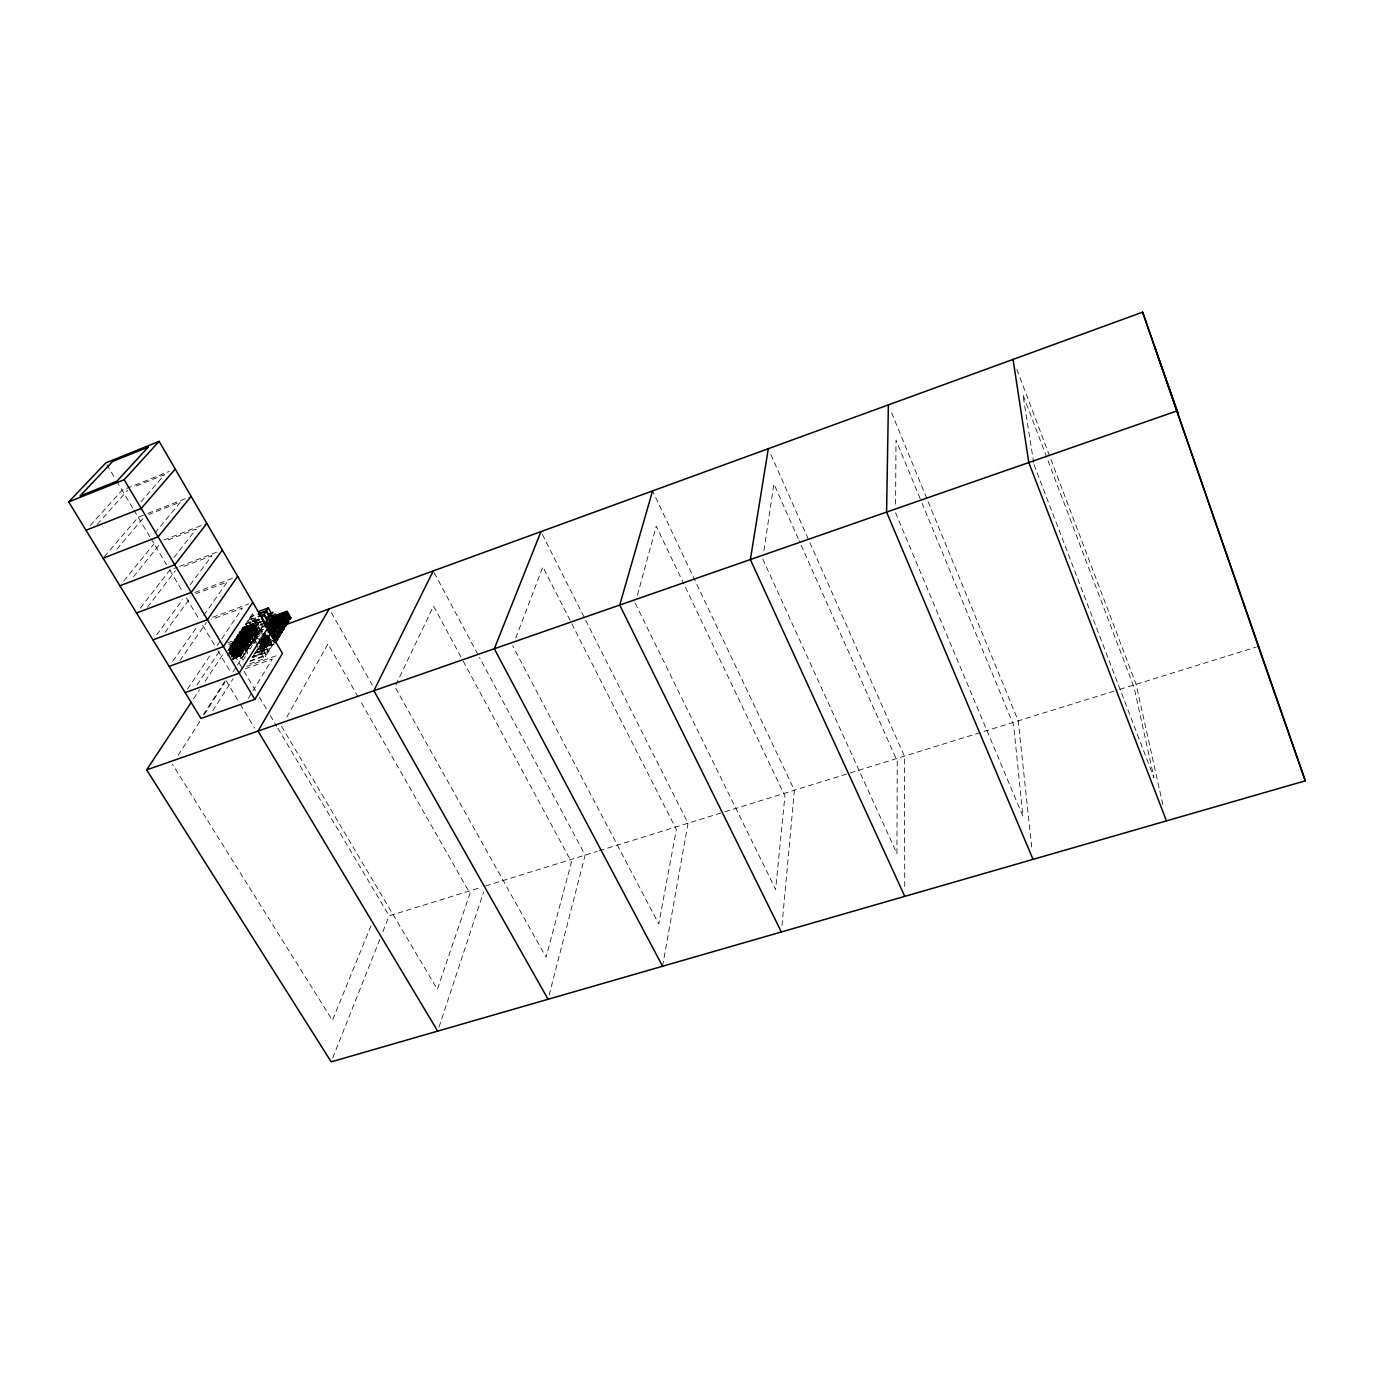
<?xml version="1.0" encoding="UTF-8"?>
<svg xmlns="http://www.w3.org/2000/svg" width="1374" height="1374" viewBox="0 0 1374 1374"><rect width="100%" height="100%" fill="white"/><g stroke="black" fill="none" stroke-linecap="round" stroke-linejoin="round"><path stroke-width="0.75" stroke-dasharray="5 3.75" d="M895.59 504.189L896.003 440.058L921.319 501.441M781.961 925.629L794.395 790.239L652.564 490.913M763.961 550.596L773.871 483.906L798.208 538.574M229.338 650.881L230.523 650.383L230.093 651.637M231.88 649.799L231.502 651.001L231.931 649.713M231.571 653.869L232.223 652.135L233.254 653.131M232.635 646.776L232.962 647.927L231.983 647.686M232.584 654.247L233.237 652.53M234.473 643.101L234.593 644.853M233.563 653.612C238.801 651.705 232.034 651.001 234.731 649.988M233.941 650.245L233.099 649.146M234.817 646.656L234.233 647.463L233.425 645.608M245.293 644.062L243.851 643.685L245.104 642.053L235.177 645.591M235.486 644.131L234.782 643.152M237.17 643.238C236.173 645.419 234.971 641.332 236.912 642.843M233.219 655.329L234.164 653.079M236.654 639.631L236.929 640.851L237.805 639.941M230.763 654.694L229.218 652.083L230.798 654.642L232.429 652.118L234.92 652.118L233.425 652.341M236.019 650.984L235.126 653.371M235.607 649.507L234.404 651.018M235.761 648.545L237.925 648.82M235.813 646.673L237.496 644.938M235.452 646.828L236.414 646.072L235.006 645.797M235.023 655.535L234.696 655.965M236.448 654.883L234.971 655.312M237.513 642.019L237.616 643.152L238.561 642.173M234.817 654.745L235.864 652.839M237.977 639.563L238.956 638.979M236.002 650.452L236.517 649.455M236.672 649.095L236.5 647.996M236.088 647.068L237.376 647.223M237.616 646.587L237.427 645.024M239.437 637.381L239.849 636.128L238.801 636.952M237.53 647.549L235.572 651.688M238.561 642.517L238.166 643.307L241.223 642.826M237.599 655.261L237.599 653.938M238.046 645.66L239.213 646.003M236.929 652.805L237.101 651.62L234.679 651.894M238.475 651.036C240.347 653.2 235.761 651.413 238.526 650.95M239.265 641.349L239.059 642.448M238.2 649.232L237.221 649.816M237.41 648.545L238.544 647.996M239.66 639.322L253.348 634.118M239.007 645.505L239.54 644.732M240.21 636.746L240.553 635.527M238.217 643.187L239.643 643.41L238.887 641.864M239.729 642.534L240.982 642.259M237.736 655.364L238.234 654.368M240.536 641.71L251.098 637.622M238.097 652.015L237.702 652.822L239.059 651.499M238.337 648.425L239.591 649.078L240.295 647.326M242.133 639.7L240.107 639.7M241.532 639.168L242.648 638.36L241.206 638.309M240.364 636.128L241.807 636.162L240.313 636.214M240.982 637.759L243.026 634.977L249.828 646.742M244.211 639.666L241.412 642.293M243.129 632.246L242.666 632.882M241.876 639.958L241.24 638.481M242.116 638.738L243.73 637.244M242.03 640.782L243.335 641.349M245.723 635.286L242.236 636.076M240.072 651.723C242.288 649.988 236.895 650.864 240.467 649.232L240.914 651.654L241.309 650.864M240.811 647.429L240.605 648.7M244.228 636.351L242.837 636.402L243.181 635.097M243.868 634.273L243.542 635.217M241.12 646.914L242.099 644.887M240.759 644.526L241.326 645.694L242.271 644.097M244.881 631.422C244.915 634.599 245.723 629.052 243.662 633.259M244.4 640.267L243.112 641.864M243.181 639.013L244.933 637.862L233.408 641.916L232.326 643.547M243.524 641.4L243.009 639.958M243.662 638.326L243.078 639.374M244.057 636.952L244.606 634.393M242.82 637.914L245.053 638.463M245.225 636.248L242.545 640.954M245.225 633.071L245.07 631.473M244.538 635.612L245.122 634.376M243.181 643.771L243.507 644.904M243.782 643.771L244.709 643.272M244.864 633.654L246.41 633.019L246.719 630.803M244.435 641.503L243.421 643.341M245.602 640.387L243.902 641.95M246.53 628.828L247.028 627.849M245.053 638.807L244.143 640.37M244.709 636.729L245.499 637.88L242.305 632.744M245.98 633.534L246.101 635.406M247.767 631.954L244.314 632.212M245.242 634.788L248.9 634.376M247.028 631.937L247.251 635.441M247.732 630.202L247.406 631.147M245.929 641.177L245.036 640.25M245.723 639.786L246.616 637.33M247.389 636.626L247.56 637.931M247.87 634.359L247.32 634.96M244.246 627.317L244.022 628.657L245.276 627.695L252.404 640.507L254.001 639.941C244.314 625.548 252.026 630.082 246.066 632.882M248.093 632.126L246.496 631.164M248.247 631.113L247.389 631.937M248.007 632.04L248.728 630.597M247.011 639.717L247.509 640.009M248.076 627.987L249.415 628.347L250.738 625.393M248.454 637.021L248.969 636.042L249.604 637.33M248.471 634.908L249.467 633.156M251.871 628.553L249.244 632.143M249.158 630.632L252.593 630.838L251.528 629.842M248.746 630.803C251.356 629.017 248.127 631.714 251.906 629.636M248.866 626.578L250.48 628.158L251.081 627.454M251.253 627.094L251.751 626.115M249.965 634.513L250.463 633.551M251.459 629.876L250.274 632.761M252.249 627.471L252.129 626.166M251.356 632.641L251.545 633.946M252.387 630.872L251.459 631.542L252.816 630.408M254.31 630.082L253.795 629.206M264.083 641.538L262.829 641.984M264.821 637.965L266.333 637.931M264.529 645.11C263.756 642.276 267.672 646.261 267.398 643.788M265.732 641.108L264.375 640.902M266.092 639.855L266.951 641.624L269.441 640.834L264.083 631.439M267.449 636.78L266.659 637.88L267.569 636.969M265.44 644.2L264.873 645.316M269.218 638.275L266.212 644.423M266.367 640.816L268.291 640.147M269.424 640.593L267.655 643.513M267.844 641.641L267.587 640.061M270.438 639.666L269.029 637.261L266.865 636.901M267.26 639.597L269.665 640.782M662.56 966.248L688.048 823.198L540.944 531.618M549.136 995.154L585.169 855.092L479.526 657.476M637.45 595.148L656.24 526.122L683.823 583.95M231.536 646.622L232.876 647.91M229.922 649.009C244.074 670.838 226.212 646.415 231.055 649.198M230.385 654.127L231.914 651.654M231.038 651.448L231.45 650.623L230.574 651.929M232.567 644.973L232.756 645.849M230.918 653.698L230.729 652.787M233.168 650.331L230.952 652.341L232.086 650.503M233.391 647.841L233.803 647.034L232.927 648.322M236.225 639.494L237.307 640.971M234.902 641.4L235.486 642.465M233.271 650.091L232.653 649.387M234.628 645.814L235.177 643.908M232.515 653.114L232.927 652.307L231.571 652.994M234.267 648.03L233.322 648.717L234.439 646.896M233.511 651.07L231.553 654.402M235.727 644.251L236.139 643.461L235.28 644.732M232.996 654.196L249.003 629.155M237.358 637.811L237.135 639.15L238.08 638.481M236.963 642.242L237.496 640.353L244.778 652.427M234.868 649.507L236.448 649.558M231.725 647.102L234.731 651.276L235.881 647.446M233.786 654.763L233.374 655.587L234.233 654.299M237.736 642.877L237.084 643.564M238.767 640.232L236.809 640.679M240.003 635.75L242.099 633.328M234.611 653.629L233.958 651.62L232.137 654.436M235.246 650.95L236.517 650.125M235.212 652.375L236.586 650.675M238.956 640.868L238.011 641.538L239.093 639.769M235.401 652.272L235.383 651.07M235.091 654.642L235.624 654.282M240.656 636.729L239.918 637.656M236.946 650.005L238.114 649.541L237.17 651.104M237.565 647.36L237.067 646.707M241.034 635.046L243.679 632.744M242.683 631.473L243.73 633.174M236.208 653.045L237.513 651.808M237.565 648.751L238.921 647.068M239.523 642.362L239.574 641.4M238.183 647.996L229.561 651.551L246.255 645.248L247.543 643.238L240.192 631.216L251.751 627.368L250.6 625.926M237.444 651.018L236.706 652.152L238.956 648.957L238.2 647.652M236.998 653.595L239.282 656.068L232.841 658.404M238.904 644.303L239.162 646.776L238.921 644.646M240.519 642.517L241.927 641.984L240.914 641.71M239.9 645.145L241.24 643.496M241.824 638.841L241.893 637.862M244.143 631.25L243.335 631.559L244.194 629.962M239.179 648.167L242.03 645.368M241.103 641.795L241.034 640.731M241.755 640.49L238.647 634.771L236.689 637.759L242.408 648.116M242.855 636.746C239.9 630.013 250.171 640.232 245.568 637.33M237.358 655.072L237.341 655.295M239.78 647.412L238.372 648.202M240.69 644.32L239.866 643.959L237.908 648.081M239.042 650.434L239.797 649.507M241.584 642.86L242.047 642.706M242.185 640.267L242.305 639.408M241.858 642.448L242.271 643.736M242.219 641.572L243.542 639.941M245.843 630.305L244.915 630.975L245.963 629.275M240.433 648.425L240.038 649.198L239.505 646.862L237.685 649.662M241.154 645.419L241.566 646.725M243.404 638.257L243.662 637.33M242.82 640.524L243.576 641.813L241.395 644.921L242.099 643.822M246.513 629.618L244.555 627.832M241.377 646.828L242.116 645.9M243.885 639.339L243.524 637.57M243.061 642.637L244.194 642.843M244.538 638.034L245.843 636.42M246.375 631.834L247.2 631.593M242.459 645.265L243.301 644.956M243.335 642.208L242.614 640.439M243.816 640.988L246.616 638.275M246.341 633.431L243.301 627.678L241.377 630.632L247.251 640.731M243.696 643.238L245.087 642.242M246.152 635.818L248.78 632.641M248.076 629.034L246.53 627.42L245.602 628.073L245.688 626.802L246.77 629.979M244.761 641.71L244.125 639.734M245.74 638.326L246.169 639.597M247.372 633.809L246.702 634.857L248.11 632.916M248.557 626.149L249.175 627.076L249.69 626.269M246.685 636.746C244.967 639.614 251.94 631.25 246.101 630.872M245.998 639.7L246.719 638.79M248.419 632.332L247.921 630.168L250.463 634.204M248.694 631.92L249.81 632.366M250.171 627.952L249.02 626.51M247.045 638.171L247.698 638.034M247.526 634.256L248.282 635.355M248.402 633.929L249.673 630.889M250.995 626.097L236.311 648.665M245.929 643.667L245.534 644.458L245.019 642.122M248.282 636.162L249.003 635.269M250.274 631.336L250.995 632.315M250.824 632.229L250.429 633.019L251.27 631.765M250.497 636.591L250.102 637.381L249.587 635.046M253.074 628.742L252.679 629.532L254.173 628.21L254.877 629.962M253.417 630.185L253.039 630.958L254.362 629.996M264.65 637.313L265.714 638.807M266.161 637.072L266.539 636.282L267.054 638.017M264.22 644.062L268.531 637.158L268.136 637.948M267.501 640.971L268.394 639.425M268.909 637.484L268.772 638.91L269.716 638.773L263.344 649.713L256.165 652.307M268.342 641.692L269.304 641.005L265.251 634.462M267.724 644.715L268.308 644.2M268.995 642.654L269.373 641.057M271.365 642.74L270.317 643.564M439.027 1027.082L483.596 892.018M515.748 637.983L542.867 566.827L676.386 829.535L658.747 923.929L512.725 645.883M332.748 1057.894L379.774 939.524M382.899 931.641L389.168 915.857L481.587 887.209M370.997 925.801L332.422 1020.332L172.42 764.236M230.214 653.165L246.049 647.704L241.961 640.524L243.404 640.662M234.782 646.914L233.906 646.055L233.408 647.034M233.219 647.566L237.668 656.652M231.948 652.341L232.962 653.389M244.177 631.8L254.19 628.021L252.988 629.395L253.795 630.46M237.839 650.606L236.826 648.683M239.024 645.351L241.584 644.354M239.488 645.471L239.128 644.062M245.07 634.135L246.341 633.929L244.881 634.668M234.164 650.692L235.95 652.41L235.933 650.675M244.108 638.36L244.057 637.45M240.021 647.532L238.818 650.537M242.408 642.688L242.734 641.744M242.099 645.23L241.893 646.398M245.98 638.515L244.881 636.694M250.927 627.849L250.875 626.956M246.942 636.866L246.118 638.601M248.952 634.633L248.007 636.265M250.412 634.29L249.965 633.259M264.976 637.57L265.027 638.481M268.651 645.78L264.77 639.082L266.333 638.275M268.737 637.948L269.184 637.536M267.604 643.255L268.583 642.826M269.63 642.225L269.304 643.169M286.737 717.125L327.974 643.959L358.717 697.94M248.488 698.164L251.734 692.822M252.816 691.053L272.292 659.073L245.362 668.76M271.262 644.835L266.006 635.887M271.657 644.32L270.163 641.692M249.742 663.779L264.151 658.593L266.024 655.535L262.966 650.314L261.077 653.354L252.06 656.6M250.257 660.757L266.401 654.934L268.274 651.911L263.774 643.942M270.489 648.288L254.448 654.11L252.541 657.115L268.634 651.293L270.489 648.288L263.774 636.763L268.445 645.505L267.982 644.303M253.984 653.56L270.867 647.704L272.705 644.715M268.153 644.87L268.72 643.805L263.069 633.826M270.352 643.221L270.214 644.767M265.388 636.11L270.077 644.921L268.342 642.002M266.487 643.719L270.197 637.673M263.464 650.142L264.924 647.807L259.549 638.601M265.732 646.519L267.191 644.183L264.598 639.528M267.415 643.685L266.161 643.564M261.404 641.555L265.096 647.875L263.585 650.297L258.965 642.397M265.955 646.879L267.346 644.251L261.833 635.011M268.205 643.255L269.544 640.576L266.848 635.956M252.782 656.583L262.503 653.062L269.39 641.864L268.6 641.28M261.421 637.381L267.243 645.505L265.663 642.86L264.34 644.784M265.285 642.002L265.869 640.301M267.69 637.811L266.59 639.391L267.569 637.588M262.365 647.085L263.19 645.849L260.665 641.658L264.237 647.24L265.852 644.561M266.298 641.83L267.844 639.975M269.064 637.227L268.634 638.962M265.577 643.582L266.882 644.784M266.384 641.761L267.226 640.542L266.35 641.108M262.898 648.339L259.205 642.019L262.932 648.545L263.945 646.673M271.674 643.255L264.718 645.488L266.59 642.551M269.63 637.347L266.985 641.864L269.974 641.108M261.97 650.692L265.096 647.875M264.237 647.051L265.697 644.715M262.056 644.595L273.512 640.387L261.558 645.007M263.688 641.795L263.035 642.998L261.489 640.37M264.942 640.559L266.024 640.902M265.955 638.189L264.959 639.975L267.106 638.532M266.264 636.712L267.93 635.217M260.802 647.652L261.558 646.433M262.125 645.711L270.798 642.311M263.069 644.028L263.894 642.792M265.405 640.404L266.144 639.202M263.653 644.062L268.909 641.675M264.667 642.414L265.319 641.194M265.921 640.456L266.453 639.769M254.825 653.509L256.715 650.503L274.353 644.131M260.785 634.17L262.623 631.267L258.862 632.607L253.64 623.641L242.477 627.729L251.734 643.479L250.137 644.062L241.326 629.464L242.597 627.695M212.695 710.839L233.133 678.67M228.805 649.85L255.1 640.421L264.203 626.149M242.889 657.614L233.374 641.727L232.069 643.547L240.897 658.507L243.902 655.415L234.542 639.941L235.71 638.171M247.543 650.349L238.028 634.651L236.74 636.454L245.551 651.224L248.694 648.253L240.708 634.668L238.526 635.973M239.179 632.899L247.852 647.635L249.347 645.127M250.137 644.062L251.631 641.572M253.881 638.051L252.404 640.507L253.881 639.786M248.162 627.506L249.158 627.42L254.671 636.986L256.131 634.548L247.904 620.687L255.873 617.75M251.494 624.243L256.904 633.5L258.364 631.061M232.927 672.075L236.276 666.837M237.393 665.102L257.453 633.706M258.364 632.779L259.806 630.529L254.551 621.546L253.108 623.779M240.897 658.507L244.074 655.484L236.07 641.744L235.229 642.86M246.393 651.86L243.232 654.848L246.393 651.86L238.389 638.189L237.565 639.322M245.551 651.224L248.694 648.253M247.852 647.635L250.978 644.664L243.851 630.735M251.734 643.479L253.245 641.108L245.276 627.695M253.658 640.713L255.495 637.588L248.969 625.582M255.959 637.107L257.745 634.084M258.243 633.534L260.15 630.563L254.568 621.357L253.074 623.659L258.484 632.916L256.904 633.5M260.528 629.979L262.4 627.025L259.36 621.787L242.631 627.884L241.584 629.481L252.679 625.359M232.721 659.486L240.21 656.549L242.133 653.474L239.711 648.957M241.944 645.711L244.469 649.85L242.545 652.908L233.185 656.308M247.183 645.711L249.072 642.671L246.564 638.549M249.467 642.139L251.356 639.116L248.866 635.011M255.873 632.092L254.001 635.08L250.497 628.519M256.234 631.593L258.106 628.622L255.701 624.5L254.963 625.668M203.232 714.892L224.941 681.057M241.412 654.934L240.244 656.755L232.378 643.479M246.049 647.704L244.898 649.507L227.5 655.862M247.2 645.917L248.35 644.131M249.501 642.345L250.635 640.576L246.53 633.5M254.018 635.286L255.152 633.534L239.66 638.67M256.268 631.8L257.385 630.048L236.689 637.759M178.122 755.339L199.814 721.505M204.365 714.377L224.907 682.328M237.908 654.797L238.114 656.068M240.261 651.173L240.021 653.028M242.047 648.786L242.58 647.566M244.057 645.591L237.805 635.286M244.366 645.196L245.019 644.2L243.954 645.041L244.057 644.183M246.65 641.641L246.994 640.542M248.642 638.463L242.391 628.313L252.266 645.625M249.467 636.901L248.763 637.553M250.566 635.441L252.49 632.435M252.885 631.834L254.791 628.863L238.046 634.857L236.998 636.471M259.36 621.787L257.47 624.723L241.377 630.632M242.185 648.734L241.189 647.566M249.725 637.21L248.522 636.935M242.339 649.404L242.339 648.356M246.942 642.259L246.496 641.074M249.226 638.721L249.518 638.206M251.494 635.217L251.03 634.049M253.726 631.731L253.709 630.7M239.591 655.518L234.301 657.15L234.851 656.411M241.927 651.894L231.691 655.192M242.442 649.833L238.595 642.895M244.246 648.288L233.408 651.911M246.547 644.715L232.979 649.232M248.831 641.16L235.246 646.003M253.056 633.603L240.038 638.618M255.306 631.147L255.289 630.134L242.236 634.943M239.282 656.068L240.587 654.041L233.237 641.761L253.091 634.548L254.345 632.641M241.618 652.444L242.923 650.417L235.572 638.223L255.324 631.061M245.242 646.811L243.954 648.82L233.975 652.272L235.126 650.486M248.539 641.692L249.828 639.683M256.595 629.172L255.839 630.322M235.83 654.711L236.517 653.44M238.183 651.087L238.87 649.816M260.15 630.563L234.404 639.992L239.454 649.026L239.866 648.184M239.969 647.618L241.206 646.209M242.648 643.994L243.507 642.637M248.024 636.986L248.093 635.561M251.837 629.996L252.61 628.588M253.211 627.557L239.969 631.937M236.431 654.161L237.187 652.77M244.95 641.023L245.791 640.902M245.139 640.353L245.809 639.099L247.509 640.662M247.646 639.305L247.251 637.467M252.524 629.275L253.451 627.97L255.804 632.109M231.759 656.171L232.618 654.883L234.422 657.803L234.576 656.703M235.109 654.299L235.349 656.446L234.817 654.093M238.131 652.856L237.067 654.058M238.818 651.705L237.942 652.41M240.742 649.988L241.154 648.081M241.566 647.034L242.803 645.625M243.061 646.398L243.49 644.475M245.929 640.473L245.74 641.435M246.186 639.906L247.406 638.515M247.595 638.292L248.247 637.484M248.471 636.368L250.36 633.843M250.738 632.864L252.627 630.34M254.825 626.939L255.427 627.97L244.366 632.057M235.263 655.243L236.568 655.707L230.815 645.935M237.839 653.492L238.544 652.495M238.973 651.98L238.286 650.984M240.175 649.85L241.034 648.58M242.511 646.261L243.181 645.299M244.503 643.616L240.536 636.643M244.812 642.688L245.482 641.744L245.362 642.843M247.114 639.133L247.749 638.223M249.381 635.595L250.016 634.719L249.913 635.801M251.648 632.092L252.266 631.233L252.163 632.315M231.124 646.45L231.09 645.505L229.973 647.137L236.07 657.236L231.519 648.425M249.845 633.122L250.36 632.074L250.789 634.444L250.892 633.586M233.305 654.608L232.515 656.051L230.042 651.929L232.567 655.69M233.649 654.058L235.658 650.95M233.597 648.27L235.813 650.434L250.686 627.54M240.244 644.509L242.116 640.868M244.847 637.416L249.518 629.601L250.703 631.8M251.803 626.304L252.301 627.386M253.64 623.641L251.906 625.771M233.666 655.432L234.902 654.024M237.255 650.4L235.074 653.474M240.021 646.072L241.91 643.221M244.606 638.979L246.513 636.145M249.072 632.195L251.03 629.172M251.631 628.141L252.266 626.956M236.242 652.633L237.101 651.62M238.595 649.009L238.475 647.549L238.629 648.614M239.505 647.498L239.866 644.612M240.931 645.402L241.137 644.372L240.69 645.265M241.824 643.925L242.563 642.603M244.005 642.105L243.542 640.919M245.551 638.292L245.706 637.776M246.427 636.849L246.616 635.664M248.11 633.895L248.711 634.977M248.694 633.328L249.398 632.074M250.102 631.267L250.102 630.34M233.202 654.677L233.735 657.03L233.666 655.827M245.259 639.408L243.25 637.364M248.883 633.843L249.828 634.427M234.714 649.249L234.799 648.545C231.244 656.824 233.013 647.618 235.486 648.751M241.772 645.437L239.471 641.332L237.685 644.698M241.79 637.794L240.021 641.126M242.906 634.049L246.358 630.769M231.296 654.35L232.103 653.285L230.763 653.44M238.097 644.217L236.225 647.532L246.238 644.2M240.433 640.645L238.956 644.131M247.303 630.082L240.845 640.439L241.807 641.246M234.164 651.156L249.106 628.107M231.845 655.261L234.044 652.925M235.693 649.06L234.954 650.469M249.209 628.931L250.034 627.695M231.21 657.236L232.738 654.917L234.456 657.82M248.539 630.632L249.742 627.952M230.385 651.448L231.811 654.299M232.841 647.48L231.708 649.301L232.67 648.614L232.653 650.434M239.231 639.288L238.08 639.254M239.815 636.832C237.942 639.992 239.797 636.918 240.725 639.631M244.005 632.572L243.198 631.92M243.353 629.721L244.417 630.271L245.637 628.433M230.454 651.894L231.175 650.967M232.206 648.683L233.717 647.927L233.03 646.914M234.542 645.11L236.191 644.269M236.878 641.555L238.526 640.713M239.179 638.017L240.416 636.694M241.481 634.513L242.734 632.796M243.765 631.027L245.431 630.151M258.175 638.24L254.379 639.614L247.268 626.218L247.835 627.265M242.202 634.153L243.542 633.208M246.977 626.733L247.354 626.149C248.694 630.752 253.091 633.105 250.721 633.517M230.282 653.028L243.937 647.772M236.775 643.324L236.088 645.282M238.234 641.95L238.028 641.898M241.395 636.248L240.742 638.154M246.53 628.176L248.213 628.399M233.185 649.078L248.316 643.856M233.992 648.476L235.452 647.291M235.126 646.604L235.538 645.488M237.805 643.702L235.95 644.681M236.878 644.166L239.643 639.065M244.383 632.538L243.284 634.238L244.16 636.11M232.172 651.345L234.164 648.391M239.196 640.61L241.154 637.691M241.498 637.072L243.456 634.17L244.28 635.578M243.782 633.569L245.723 630.666L247.423 633.002M233.632 649.85L232 648.854M233.923 649.387L234.37 649.627M237.376 644.166L237.358 643.221M238.99 641.555L238.406 642.036M239.815 639.614L241.274 642.07M241.36 637.965L240.931 638.858M242.03 637.055L241.996 636.11M243.335 635.681L243.542 634.565M245.894 630.975L246.152 631.903M246.599 630.048L246.581 628.725L247.904 629.103M255.633 640.009L228.445 649.541M233.46 642.877L233.443 641.933M238.114 635.801L238.097 634.874M242.7 628.828L242.683 627.901M232.258 645.505L234.422 647.704L236.5 644.801L238.698 647.566M236.929 638.378L238.853 640.37L239.282 639.202M241.549 631.37L243.301 633.294M243.833 627.884L245.826 629.739M234.147 643.376L242.459 656.068L244.074 655.484M236.86 639.58L237.754 640.026M239.454 635.63L239.54 634.341M234.611 643.41L234.662 644.32M237.547 644.097L236.929 641.297M230.54 650.039L231.364 648.906L236.191 657.115M232.893 646.45L233.717 645.316M234.25 644.32L240.347 656.154L232.618 658.953M236.191 641.349L237.101 641.864M241.085 633.191L249.982 649.198L254.533 642.07L245.551 627.162M242.992 631.164L242.167 632.298L241.841 630.838M245.396 627.317L247.509 629.481M234.181 645.333L234.164 644.389L243.061 660.087L247.698 652.805L237.668 635.441L251.116 630.237L249.931 628.811M238.853 638.223L238.853 636.866M241.154 634.702L241.12 633.758L242.185 636.986M243.438 631.198L243.421 630.271M243.576 641.813L239.042 632.95L240.313 631.164M249.69 641.606L228.29 649.696L249.587 641.761L243.146 630.683M234.662 639.992L235.727 638.378L235.796 639.339L262.451 629.326M239.299 632.967L240.347 631.353L257.093 625.325L255.186 628.279L237.891 634.702L247.165 650.641M231.158 646.244L259.823 635.733M233.511 642.671L259.686 633.242M256.457 631.078L236.294 638.36L234.319 641.366L240.33 651.465M248.642 637.089L248.522 637.948L249.45 637.278L243.696 627.094L245.602 624.174L259.617 619.039M251.408 632.916L245.998 623.59L247.904 620.687M259.154 620.206L253.194 622.405L251.305 625.29L248.282 620.121L250.171 617.235L256.131 615.037M250.549 616.651L252.438 613.8L255.444 618.953L253.572 621.821L250.549 616.651L256.509 614.47M193.562 698.799L199.436 689.92M205.293 681.04L222.897 654.385M197.014 684.991L219.205 651.654M217.178 645.643L220.613 640.524M221.764 638.807L242.442 608.012L211.441 619.502M187.499 689.095L211.012 654.11M179.925 660.551L206.358 622.662M203.747 615.312L227.225 582.009L196.121 593.705M172.78 661.255L196.963 626.905M165.052 632.315L191.003 596.848M156.67 634.822L182.794 599.459M190.196 584.843L211.836 555.697L180.612 567.599M147.482 607.119L175.443 570.742M140.371 608.047L169.775 570.124L177.555 567.153M173.983 557.535L196.242 529.042L164.914 541.15M133.553 576.633L159.693 544.293M123.849 580.927L154.077 543.812M154.85 533.146L180.458 502.042L149.027 514.391M116.876 549.119L143.755 517.517M104.407 556.607L138.19 517.191L146.039 514.116M140.904 501.853L164.485 474.717L132.935 487.272M97.211 524.336L127.593 490.398M90.152 525.624L122.097 490.226L169.328 471.402M245.328 628.691L245.757 629.893L246.272 628.845M247.148 629.24L247.904 628.433L246.959 627.935M251.871 638.223L247.595 630.288M246.719 633.414L247.612 633.139M250.085 631.473L251.202 631.473M242.563 639.7L242.958 638.309M244.864 639.065L243.696 638.498M234.164 653.732L233.116 653.32M266.041 643.685L267.226 643.736M268.514 644.2L268.514 642.912M245.448 632.521L246.204 633.466M240.158 642.517L238.286 641.108M246.513 639.614L244.366 637.038M236.723 645.093L238.836 646.69M239.231 643.839L240.622 645.196M236.225 646.673L235.177 646.519M244.641 641.04L245.809 641.349L240.107 631.8M240.811 644.492L240.587 643.53M233.7 649.833L235.486 649.696M239.608 646.141L240.313 646.072M231.33 653.44L230.66 652.959M232.395 655.724L241.635 652.341M147.997 513.344L189.165 497.165M163.85 540.034L206.839 523.391M179.513 566.397L216.508 552.296M194.971 592.452L233.769 577.853M212.626 617.287L248.763 603.907M248.282 620.121L256.251 617.184M245.998 623.59L259.995 618.455M259.531 619.64L252.988 621.941L251.665 624.311L257.573 634.015M260.047 619.537L251.803 622.697L259.016 635.028L256.783 638.549L249.536 626.166M243.696 627.094L259.738 621.203L262.778 626.441M242.253 628.468L252.318 624.827L250.497 626.836M242.751 628.605L265.251 620.172M241.326 629.464L264.873 620.756M254.121 625.084L253.434 626.218M248.419 627.437L253.623 635.595L251.734 638.601L252.902 637.038L239.368 642.105M265.01 622.937L240.467 632.092L249.45 647.051M264.65 623.521L240.381 632.229L240.398 631.37M239.042 632.95L250.429 628.828M248.419 628.433L249.364 628.485M252.009 627.506L251.15 626.046M244.177 630.46L243.868 630.254M249.484 628.519L247.457 627.076M241.738 632.71L242.167 633.62M237.668 635.441L266.573 625.118M238.063 635.733L262.279 626.853M236.74 636.454L262.4 627.025M242.288 634.994L255.289 630.134M235.349 638.962L256.354 631.216L252.85 624.912M227.723 642.723L263.722 629.567M245.259 637.57L246.564 637.261L245.379 635.818M228.496 644.269L260.184 632.864M232.069 643.547L257.865 634.118L252.077 624.414L250.858 627.248L256.131 636.265L254.688 636.797M258.896 634.513L228.754 645.505L242.94 669.413M252.868 636.763L237.616 642.019M237.788 642.688L238.647 642.362M234.902 644.389L251.957 638.068M254.671 636.986L256.251 636.42L250.137 625.479M230.66 646.089L251.785 638.532M257.402 636.815L229.716 647.137L231.021 645.282L237.771 657.081L230.901 645.333L250.807 638.086L252.095 636.145L247.526 628.691L246.908 630.563M229.973 647.137L241.189 643.049L242.408 644.853M244.263 642.105L246.77 646.244L244.881 649.301L230.231 654.625M236.465 645.23L234.92 648.133L254.053 619.245L261.232 631.559M248.522 640.645L238.063 644.664L242.683 652.513L231.467 656.72M237.118 645.162L237.067 646.398M243.49 642.826L242.305 642.912M235.16 646.141L250.635 640.576M248.557 641.589L228.531 648.923L232.67 655.982M265.491 636.11L267.14 635.475L270.695 641.898M266.127 636.128L268.17 635.406M265.852 636.557L269.819 634.908M227.603 650.744L246.083 643.942M264.289 638.292L268.274 636.849L269.922 640.044M233.116 649.833L246.272 645.145M264.1 638.584L271.76 635.801M250.154 643.874L251.614 643.341M255.907 641.795L252.112 643.169L245.465 632.04M260.218 640.147L269.751 636.901M236.74 649.009L247.406 645.162M263.774 639.288L269.716 637.124M230.231 651.688L247.234 645.625M264.753 639.185L269.768 637.364M228.994 652.547L255.255 642.929M263.722 639.941L271.056 637.021M229.595 652.513L239.505 648.94M250.978 644.664L249.381 645.248L240.982 631.216L239.042 634.187L244.95 644.286M264.289 639.889L270.18 637.622M227.139 653.612L243.782 647.515M262.382 640.919L263.756 640.731M264.787 639.889L270.506 637.811M266.23 639.906L269.716 638.584M262.056 641.847L270.06 638.841M247.87 647.446L249.329 646.914M261.867 642.139L270.214 639.322M231.863 653.457L231.33 654.368M263.155 641.898L270.334 639.477M229.939 654.264L245.104 648.751M261.558 642.809L269.699 639.82M260.888 643.616L271.313 639.82L260.974 643.461L263.344 647.824M241.463 651.121L231.863 654.625M265.388 642.259L263.001 638.034M231.948 654.9L241.618 651.379M231.416 655.69L243.696 651.053M231.296 655.793L243.748 651.31L242.58 653.114L233.219 656.514M245.568 651.036L247.045 650.503M258.999 646.192L269.081 642.379M242.786 652.358L232.773 655.69M259.325 646.347L271.279 642.002M258.947 646.931L274.697 641.194M265.199 644.921L270.884 642.86M234.027 656.6L239.128 654.745M265.148 645.316L271.245 643.101M232.979 657.287L239.282 655.003M271.399 643.702L265.337 646.536M233.237 657.803L241.36 654.694M257.539 649.009L272.069 643.719M232.996 658.249L239.299 655.965M257.35 649.301L271.708 644.217L256.715 649.799M243.25 654.659L244.727 654.127M257.093 649.919L273.873 643.891M232.738 659.194L240.261 656.48M262.932 648.545L272.413 644.887M255.083 652.925L264.77 649.421L258.449 638.618M252.163 657.717L268.274 651.911M249.879 661.358L266.024 655.535M246.599 666.407L278.51 654.917M485.606 885.955L597.278 851.348M599.287 850.712L722.81 812.429M724.854 811.794L1117.818 689.971M1119.844 689.336L1256.214 647.068M240.811 639.065L240.295 638.446M238.011 645.454L238.784 645.969M267.415 639.065L268.617 640.456M231.639 653.389L230.729 654.058M249.347 636.11L248.385 636.849M242.202 648.116L236.946 638.292M239.883 651.723L239.059 650.091M247.165 632.624L246.307 632.212M265.268 644.097L262.245 639.236M246.101 640.387L247.062 640.885L241.566 631.267M233.855 647.412L233.168 646.003M235.675 650.297L247.578 631.198M233.838 653.887L232.446 652.341M234.267 656.188L232.275 652.186L234.044 654.763M267.483 635.939L267.621 635.527M249.656 629.24L251.373 627.231M245.19 630.563L247.011 629.567M266.865 638.944L268.05 640.421L266.608 641.16M243.61 631.13L245.053 632.779M250.137 634.359L248.694 632.71M244.486 633.466L245.946 635.132M266.35 644.887L267.243 645.505M243.919 636.986L242.648 635.217M264.718 645.488L264.22 643.736L265.422 645.213M243.112 639.597L241.738 638.068M237.427 638.738L238.887 640.387M239.145 643.513L238.561 643.633M239.231 643.702L238.063 642.259M243.009 645.385L242.271 644.44M242.58 647.944L241.635 648.631L241.635 647.601M235.212 647.686L236.895 649.593M239.093 649.541L237.977 647.566M236.07 650.142L237.273 651.602M232.841 651.31L235.16 653.732M236.345 652.994L237.238 653.595M243.284 628.931C246.65 632.384 242.03 626.321 244.486 630.666L245.122 629.464M269.802 643.461L270.438 643.255M239.059 642.62L239.935 643.032M239.54 648.236L239.282 649.078M246.152 635.32L246.873 635.87M242.837 632.933L242.442 631.868M237.29 646.896L236.929 646.742M238.131 654.213L232.412 645.351M243.61 635.132L243.885 636.059M269.218 639.46L269.665 640.439M226.057 680.542L239.196 702.492M240.295 704.312L254.551 728.1M106.897 464.738L115.588 479.303M116.67 481.123L132.831 508.208M133.896 509.994L149.835 536.719M150.9 538.488L166.632 564.851M169.775 570.124L183.206 592.641M186.366 597.93L199.488 619.932M202.751 625.376L214.636 645.299M217.848 650.692L230.66 672.144M235.761 647.807L236.62 649.232L237.204 648.322M235.04 654.093L236.208 655.741M244.04 671.251L258.226 695.158M259.308 696.996L269.132 713.553M270.214 715.39L276.775 726.417M277.857 728.272L389.168 915.857M230.282 648.511L231.828 651.104M229.355 650.142L232.309 654.385M239.419 638.309L240.192 639.597M238.836 641.229L239.677 642.654M235.847 639.116L244.847 654.264M235.486 638.824L241.051 648.442M236.345 641.194L245.379 656.446M239.591 649.318L242.064 653.509M235.607 644.183L240.398 652.41M233.168 642.362L242.511 657.923M237.53 650.091L233.013 642.517L254.207 634.565L248.934 625.582M281.584 726.279L437.361 989.332L469.994 893.426L359.765 699.813M234.628 648.562L237.118 652.633M232.275 645.402L237.977 655.106M234.971 651.259L237.668 655.587M242.666 637.57L247.303 645.316M240.261 637.072L247.097 648.837M238.544 637.708L245.001 648.906M237.032 636.385L246.221 651.791M236.294 638.36L245.225 653.972M245.602 624.174L253.915 638.154M255.1 640.421L258.278 645.849M259.325 647.652L262.503 653.062M256.234 644.612L260.184 651.362M261.077 653.354L264.151 658.593M247.921 633.792L248.625 634.84M243.816 627.832L251.648 641.692M241.635 629.412L250.807 644.595M266.419 636.643L267.26 638.086M265.663 639.7L266.711 641.229M264.358 639.786L267.123 644.526M263.877 640.421L267.02 645.797M250.171 617.235L258.381 631.181M263.121 639.717L266.814 646.089M260.802 637.399L265.508 645.127M261.249 638.79L268.634 651.293M253.245 628.708L254.035 630.202M250.274 625.428L256.629 636.093M259.136 640.988L263.482 648.459L261.953 650.881L259.188 646.141M263.344 649.713L266.401 654.934M267.398 634.994L269.287 637.845M270.249 641.727L271.228 643.118M264.031 633.259L270.455 644.32M256.303 620.911L261.094 629.12M263.671 633.809L267.982 641.246M263.756 634.822L267.758 641.503M262.606 633.62L270.867 647.704M268.892 636.797L269.493 637.845M331.34 612.564L372.268 685.094M460.908 656.892L433.514 606.071L394.939 686.845L546.062 957.214L571.481 862.013L461.922 658.764M434.253 572.786L478.513 655.604M635.235 603.272L775.623 889.407L784.915 795.941L684.733 585.874M762.725 558.926L896.93 853.563L897.256 761.162L799.067 540.532M770.883 454.571L809.028 540.738M809.904 542.696L904.384 756.129L904.762 889.991M895.539 512.742L1022.943 816.345L1013.617 725.146L922.143 503.416M891.623 412.784L1018.22 720.835L1031.891 848.72M1033.987 464.584L1153.92 777.65L1134.203 687.807L1022.891 394.527L1033.66 462.523M1016.846 369.434L1136.109 684.304L1163.228 806.401"/><path stroke-width="1.5" d="M888.377 404.901L886.591 512.09L1033.042 859.368M768.289 448.697L750.359 559.562L904.779 896.363M274.92 635.132L274.491 635.149M278.355 634.908L278.355 634.238M652.564 490.913L619.708 605.075L781.377 931.967M273.718 623.092L274.491 622.817M278.08 616.17L277.479 615.14L286.651 612.083L290.206 618.403L287.149 619.451M274.628 641.555L274.25 642.345L273.787 640.095M276.466 638.738L275.126 635.733M283.061 628.073L281.945 625.943M287.372 621.082L286.857 618.747M540.944 531.618L494.314 648.751L662.56 966.248M433.239 570.914L373.865 690.727L548.071 999.276M274.388 635.458L274.336 634.891M329.245 608.854L258.054 731.071L437.688 1031.118M254.825 699.4L282.494 653.492L159.126 441.363L105.798 462.918L68.7 501.922L200.947 718.465L254.825 699.4L124.158 479.732L159.126 441.363M282.305 629.292L282.271 628.347M286.565 622.388L288.093 621.752M281.292 631.765L280.348 629.24L278.819 629.773M283.473 628.227L283.594 627.54M285.637 624.723L284.71 622.216M287.784 621.237L287.905 620.567M289.931 617.785L288.987 615.294M276.535 640.593L277.823 638.944L273.855 632.418L270.077 633.792M278.75 636.986L279.764 635.355M280.949 633.431L281.567 631.336M284.126 628.262L283.13 629.876L279.557 623.538L268.119 627.678L269.218 625.926M285.294 626.372L286.548 624.775L282.786 618.266L271.434 622.422L270.455 624.225M272.207 634.238L276.569 640.799L277.823 638.944M276.088 628.863L280.021 635.355L278.785 637.192L274.972 630.632M278.287 625.325L282.202 631.8L280.983 633.637L277.187 627.076M269.252 626.115L280.622 621.752L284.384 628.279L283.302 630.031L279.386 623.556M284.693 625.342L286.29 624.758L282.666 618.317L281.687 620.121L285.328 626.561L286.548 624.775M288.695 621.288L287.492 623.075L283.748 616.582L284.95 614.796L288.695 621.288L287.458 622.869L283.903 616.565L272.533 620.687M290.824 617.836L289.622 619.605L285.895 613.13L287.097 611.361L290.824 617.836L288.969 618.403M283.645 622.92L284.229 622.474M287.132 616.394L288.523 615.552M278.252 632.727L279.351 635.939L277.771 636.54M279.643 630.151L280.09 629.67M284.006 623.126L284.796 622.164L283.181 622.748M288.3 616.187L289.072 615.243L287.492 615.827M277.96 633.362L279.678 635.423M267.02 629.653L278.321 625.514L279.592 627.935L278.407 628.468M281.361 624.586L280.897 624.741M283.954 620.928L282.597 618.575M277.634 631.679L275.693 629.636M279.472 628.725L278.218 628.725M281.653 625.204L280.416 625.204M288.488 614.195L286.599 612.169M272.172 633.277L271.897 633.706M273.993 632.366L272.876 634.273L269.081 635.647M280.622 621.752L279.506 623.607L268.239 627.729M273.804 632.693L273.993 633.569M276.054 630.082L276.019 629.12M278.527 626.115L278.682 626.372M280.468 623.006L280.416 622.061M282.907 619.107L283.044 619.365M287.2 612.186L287.252 613.13L286.908 611.67M269.476 632.28L276.329 629.653L275.951 630.443M268.772 627.094L269.888 629.326L268.669 627.231L280.725 622.594L280.348 623.367M274.388 622.182L273.186 620.103C275.607 616.497 287.51 618.386 284.762 615.105M274.285 627.798L273.855 628.777L273.254 627.729M272.876 630.237L273.529 631.301L272.653 630.683M277.29 623.178L277.806 624.294L277.204 623.246M277.119 624.552L277.634 623.727L277.668 624.672M281.481 617.579L281.567 616.291M276.706 626.115L276.655 627.128L276.621 626.166M281.086 619.107L281.035 620.103M281.893 617.75L281.996 616.754M281.155 619.966L270.884 623.727M283.422 616.359L273.1 620.241M271.949 628.845L271.863 627.884L272.361 628.674M275.899 621.443L276.758 621.666L276.174 620.928M277.359 619.09L276.758 618.042M269.356 631.954L275.762 629.55L279.403 635.956M271.588 628.399L274.13 628.347M273.907 625.72L273.718 624.844M280.966 614.487L280.983 614.796M277.462 620.842L278.115 621.804M279.97 616.874L280.124 617.768M273.478 627.283L273.306 628.657M275.676 623.779L276.174 624.569M282.22 613.371L282.46 614.882M268.634 629.052L277.96 626.012L281.584 632.384M268.978 628.553L269.716 627.386M273.323 621.58L274.13 620.413M270.455 629.052L268.72 630.013L276.878 626.853M271.348 626.149L269.321 623.023M275.642 619.313L284.504 615.535L288.076 621.855M272.104 625.531L272.104 625.428M276.861 617.991L277.204 618.506M267.724 628.107L239.231 673.157L185.147 692.599M286.067 613.113L274.852 617.287L275.813 615.5L287.097 611.361M267.088 624.93L265.646 627.197L268.583 624.191L270.386 627.317M267.878 623.693L270.781 620.893M272.189 623.83L270.094 620.206L272.979 617.424M270.798 620.704L267.707 623.607L270.798 620.704L272.602 623.813M270.094 620.206L272.997 617.235L269.922 620.138L271.52 619.554L273.323 622.662M264.203 626.149L273.048 612.254L269.252 613.663M263.86 614.831L261.987 617.716L265.01 622.937L266.865 620.035L263.86 614.831L259.858 616.291M264.22 614.247L266.075 611.378L269.081 616.565L267.243 619.451L264.22 614.247L258.243 616.445M266.453 610.812L268.291 607.943L271.279 613.13L269.459 615.999L266.453 610.812L258.501 613.731M285.019 624.981L1142.618 312.156L1305.3 780.827L331.186 1061.844L146.657 769.869L191.226 702.354M252.782 602.413L223.412 646.604L169.157 666.407M237.65 576.393L207.405 619.691L152.943 639.872M222.348 550.064L191.192 592.417L136.541 612.993M206.839 523.391L174.773 564.8L119.899 585.771M191.123 496.392L158.13 536.822L103.067 558.188M175.219 469.049L141.264 508.466L85.995 530.244M278.63 628.553L278.819 627.678L278.544 628.536M68.7 501.922L124.158 479.732M258.381 611.602L268.291 607.943M258.123 614.298L266.075 611.378M267.054 617.098L270.867 615.689L272.911 619.245M275.161 613.989L272.121 616.668L273.718 616.084L275.848 619.829M275.848 615.707L286.994 611.619M275.367 616.651L285.603 612.77M274.731 617.218L287.355 612.443M284.95 614.796L273.632 618.953L272.653 620.739L274.457 623.848M273.666 619.159L284.847 615.054M287.99 614.092L287.08 612.546M284.006 616.325L285.208 615.896M271.468 622.628L282.683 618.523M272.791 622.559L282.34 619.004L285.929 625.342L284.332 625.926M266.968 624.775L268.583 624.191M282.323 619.09L272.842 622.474M270.334 624.174L281.739 620.035L285.328 626.561M288.832 617.544L290.034 617.115M288.712 617.905L290.481 617.888L285.912 620.687M267.003 629.447L278.424 625.273L277.308 627.145L267.758 630.529M276.913 626.699L275.143 626.716M284.435 624.844L286.204 624.827M284.47 625.788L285.947 625.239M268.016 632.006L276.226 628.811L275.092 630.683L269.424 632.761M269.304 632.71L275.143 630.614M284.384 628.279L280.485 621.804M282.151 629.447L283.783 628.76L280.159 622.491L271.21 626.063M270.111 633.998L273.89 632.624L277.565 638.927M274.113 633.208L270.266 634.41L273.529 633.122L277.187 639.528M269.733 635.063L274.268 633.483M280.348 632.384L282.202 631.8M277.995 635.08L279.214 634.633M277.892 635.441L279.369 634.891L277.617 635.87M278.149 635.939L280.021 635.355M274.972 638.36L278.802 636.918M277.204 639.425L275.401 639.442M276.569 640.799L272.619 633.758M146.657 769.869L1177.346 410.792M286.445 613.439L287.527 614.161M283.216 621.1L282.494 620.464M271.554 619.657L273.666 623.298M266.436 622.628L268.514 626.201M267.088 626.544L269.252 630.305M261.61 618.3L264.65 623.521M288.403 615.518L290.172 618.386M1166.44 820.879L1028.8 462.557L1013.05 359.404M1154.813 347.158L1178.463 414.33M1258.241 646.433L1305.3 780.827M1142.618 312.156L1258.55 647.068M148.289 447.031L116.893 481.226L80.001 495.997L112.668 461.424L148.289 447.031M271.76 635.956L275.59 642.551L271.76 635.956"/></g></svg>
